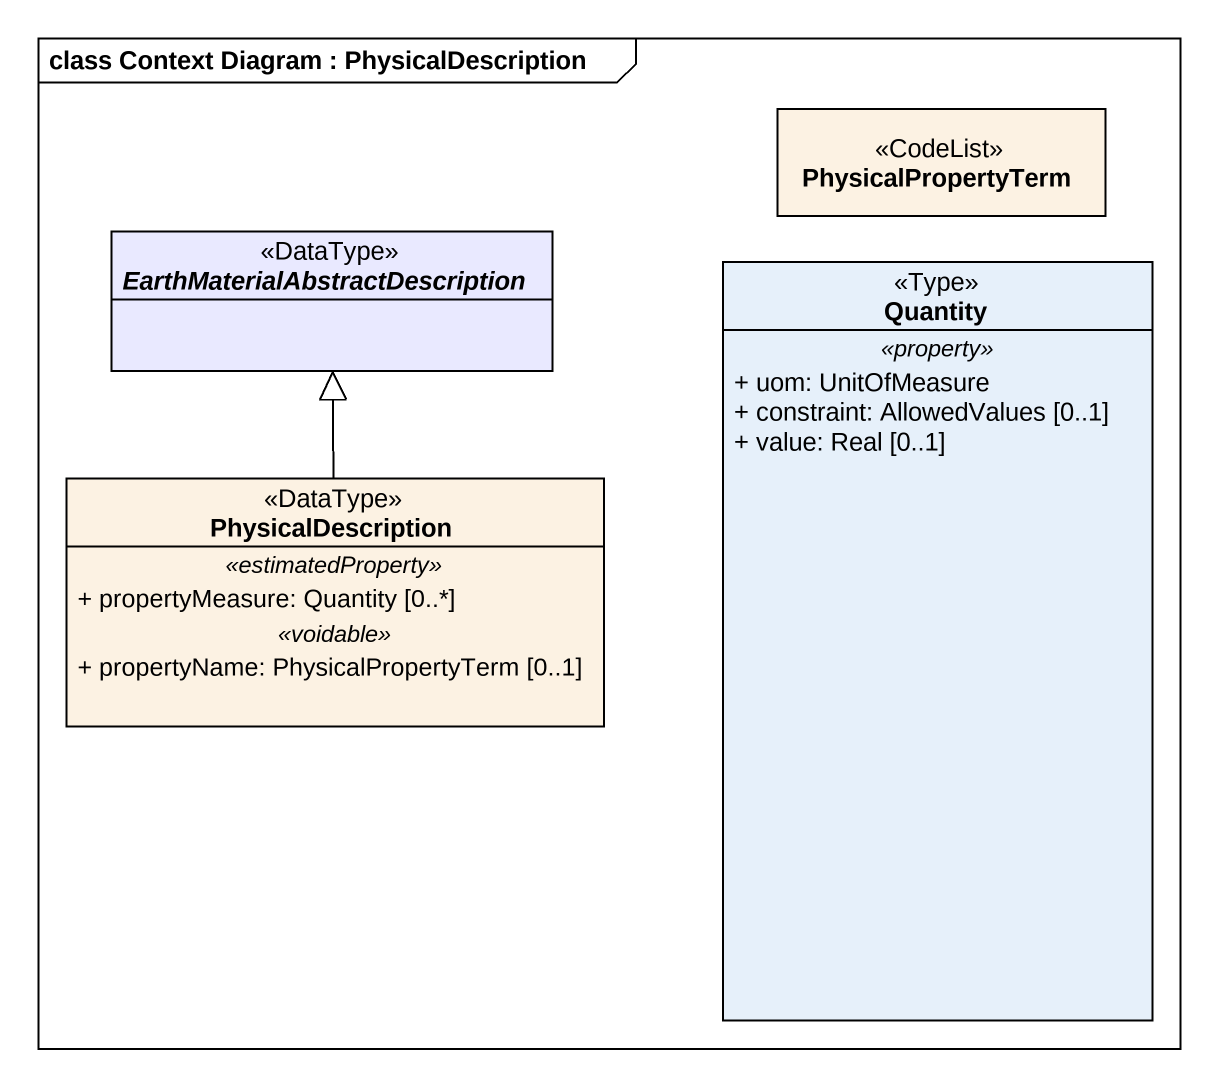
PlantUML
@startuml
mainframe class Context Diagram : PhysicalDescription
hide circle
hide empty members
skinparam classAttributeIconSize 0
class PhysicalPropertyTerm <<CodeList>> #FCF2E3
abstract class "EarthMaterialAbstractDescription" as EarthMaterialAbstractDescrip <<DataType>> #E9E9FF
class Quantity <<Type>> {
  .. <<property>> ..
  + uom: UnitOfMeasure
  + constraint: AllowedValues [0..1]
  + value: Real [0..1]
}
class PhysicalDescription <<DataType>> #FCF2E3 {
  .. <<estimatedProperty>> ..
  + propertyMeasure: Quantity [0..*]
  .. <<voidable>> ..
  + propertyName: PhysicalPropertyTerm [0..1]
}
PhysicalDescription -up-|> EarthMaterialAbstractDescrip
@enduml
